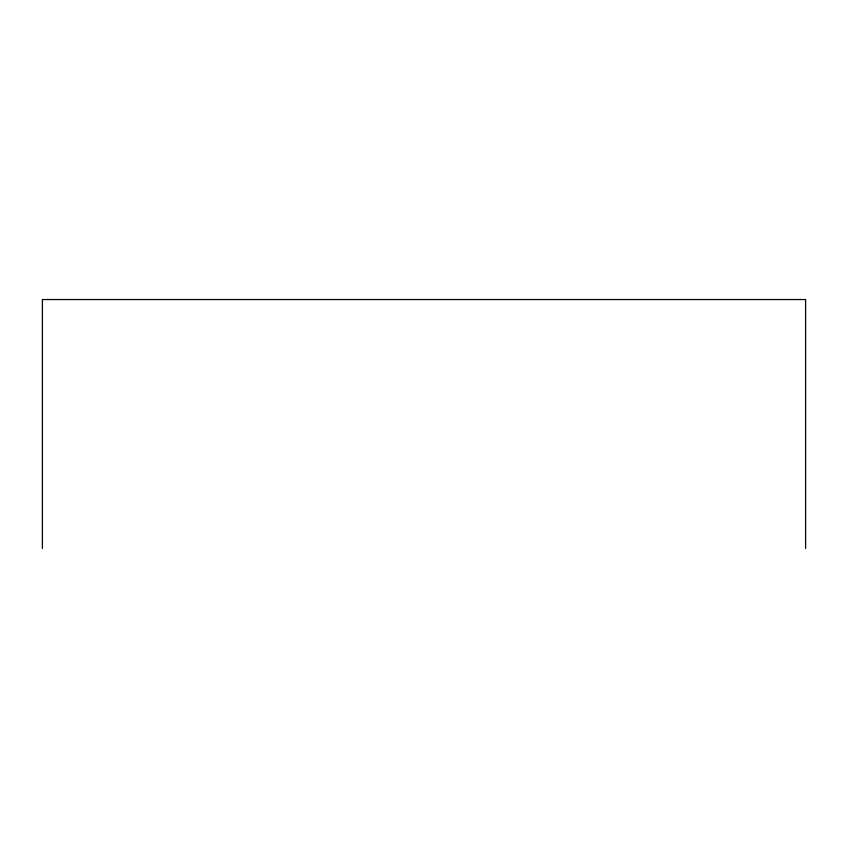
<?xml version="1.0" encoding="UTF-8"?>
<svg xmlns="http://www.w3.org/2000/svg" width="848" height="848" viewBox="0 0 848 848"><rect width="100%" height="100%" fill="white"/><g stroke="black" fill="none" stroke-linecap="round" stroke-linejoin="round"><path stroke-width="1.27" d="M805.6 548.455L805.6 299.545L42.4 299.545L42.4 548.455"/></g></svg>
